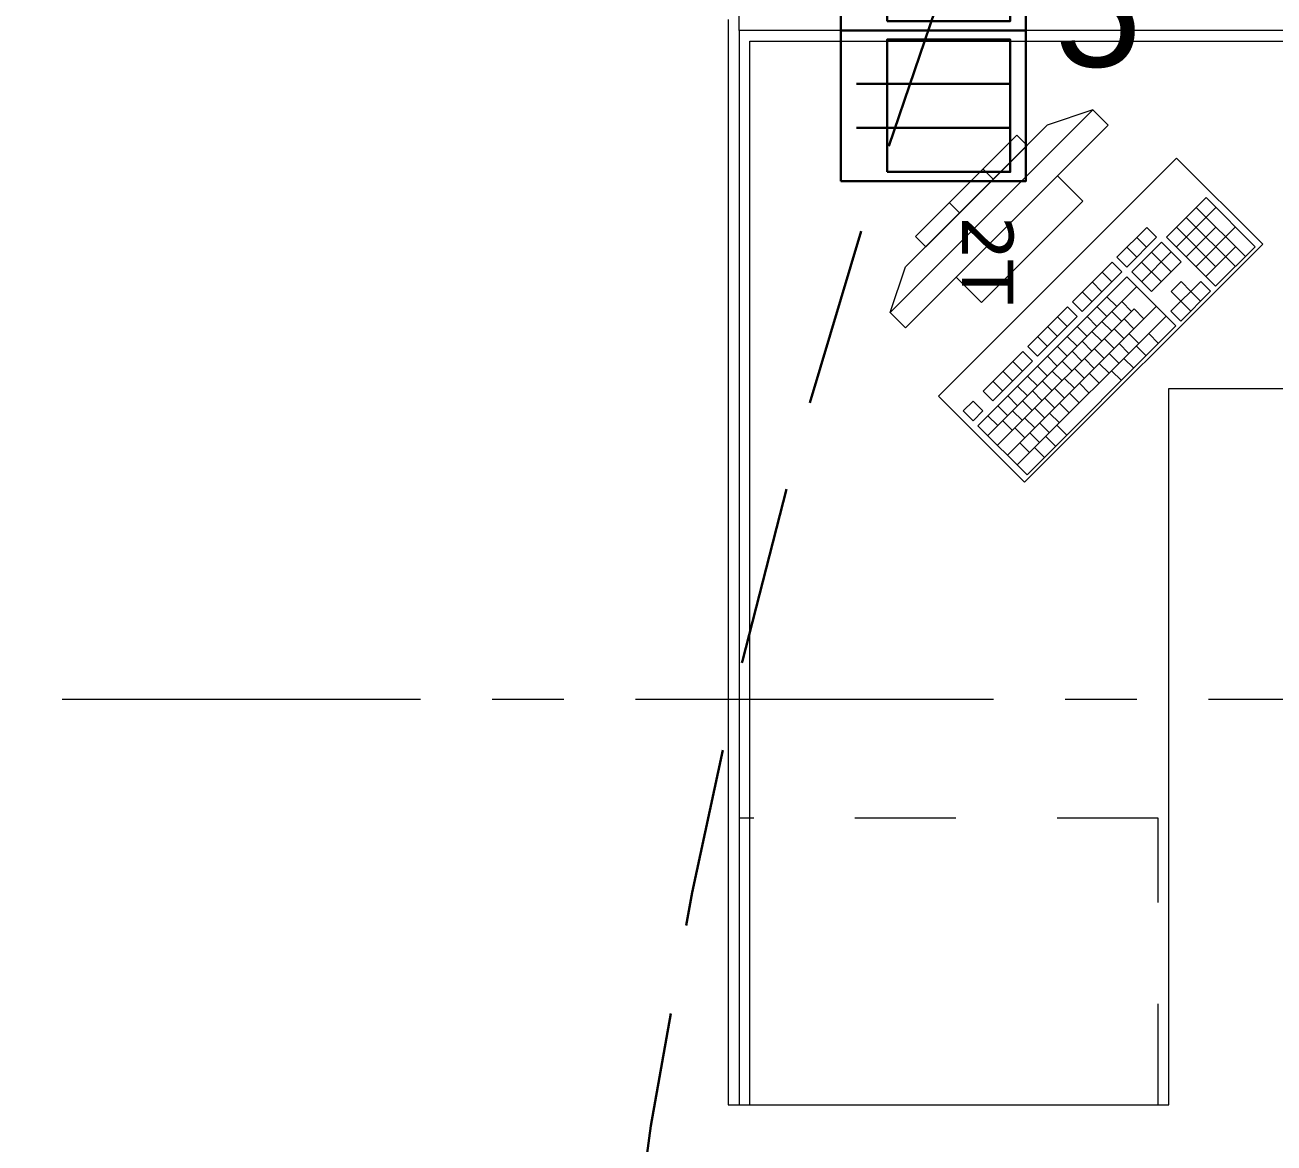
# Model space of a CAD drawing. Header units: inches. Extents: x -19 to 5698, y -728 to 92.
# Drawn here: x 225.886 to 227.63, y 9.382 to 10.943 of the extents above; entities that cross this region are included whole.
import ezdxf

# ---------------------------------------------------------------- set-up
doc = ezdxf.new("R2010")
doc.units = ezdxf.units.IN
doc.header["$MEASUREMENT"] = 0
for name, pattern in [('HIDDEN', [0.375, 0.25, -0.125]), ('Punto & Raya', [0.65, 0.5, -0.075, 0, -0.075]), ('Rayas', [0.282222, 0.141111, -0.141111])]:
    doc.linetypes.add(name, pattern=pattern)
doc.layers.get('0').update_dxf_attribs({"color": 61})
doc.layers.add('00 conduct tomacorr', color=120, linetype='HIDDEN', lineweight=30)
doc.layers.add('00 IE LUZ EMERGENCIA', color=253, linetype='Continuous', lineweight=0)
doc.layers.add('Interior - Mobiliario', color=7, linetype='Continuous')
doc.layers.add('Marcador - Secciones', color=7, linetype='Continuous')
doc.styles.add('Annotative', font='arial.ttf')

# ---------------------------------------------------------------- blocks, each defined once
blk = doc.blocks.new('CAJA POP UP 6 MODULOS')
at = {"layer": '00 conduct tomacorr', "linetype": 'Continuous'}
for p, q in [((-0.095, -0.165), (-0.095, -0.0151)), ((-0.052, -0.165), (-0.052, -0.0151)), ((0.052, -0.165), (0.052, -0.0151)), ((0.095, -0.165), (0.095, -0.0151)), ((0, -0.165), (0, -0.18))]:
    blk.add_line(p, q, dxfattribs=at)
for points in [[(-0.147, 0), (0.147, 0), (0.147, -0.18), (-0.147, -0.18)], [(0, 0), (0.147, 0), (0.147, -0.18), (0, -0.18)]]:
    blk.add_lwpolyline(points, close=True, dxfattribs=at)
for points in [[(-0.138, -0.045), (-0.009, -0.045), (-0.009, -0.165), (-0.138, -0.165), (-0.138, -0.045)], [(0.009, -0.045), (0.138, -0.045), (0.138, -0.165), (0.009, -0.165), (0.009, -0.045)]]:
    blk.add_lwpolyline(points, dxfattribs=at)
at = {"color": 1, "insert": (-0.1807, -0.168), "char_height": 0.05, "attachment_point": 1, "rotation": 180}
blk.add_mtext_dynamic_manual_height_columns('{\\fVerdana|b0|i0|c0|p34;2T}', width=0.000481, gutter_width=0.1561, heights=[0], dxfattribs=at)

msp = doc.modelspace()

# ---------------------------------------------------------------- linework, layer by layer
at = {"layer": '00 conduct tomacorr'}
msp.add_arc((235.3273, 8.0573, -0.0002), 8.6728, 160.09301, 195.09424, dxfattribs=at)
at = {"layer": 'Interior - Mobiliario', "color": 175, "linetype": 'Continuous', "lineweight": 13}
for p, q in [((226.8681, 10.9503), (226.8681, 10.9203)), ((226.8681, 10.9203), (226.8681, 9.4353)), ((226.8981, 9.4353), (226.8981, 10.9203)), ((226.8981, 10.9203), (228.1831, 10.9203)), ((227.3771, 10.8242), (227.0942, 10.5414)), ((227.3771, 10.8242), (227.3134, 10.803)), ((227.3983, 10.803), (227.3771, 10.8242)), ((227.1154, 10.5202), (227.3983, 10.803)), ((227.1154, 10.605), (227.3134, 10.803)), ((227.271, 10.7889), (227.1296, 10.6474)), ((227.1437, 10.6333), (227.2851, 10.7747)), ((227.2851, 10.7747), (227.271, 10.7889)), ((227.238, 10.7276), (227.2239, 10.7417)), ((227.3276, 10.7323), (227.1862, 10.5909)), ((227.3629, 10.6969), (227.3276, 10.7323)), ((227.1909, 10.6804), (227.1767, 10.6946)), ((227.2215, 10.5555), (227.3629, 10.6969)), ((227.535, 10.7019), (227.4796, 10.6465)), ((227.4934, 10.6328), (227.5487, 10.6882)), ((227.5898, 10.6195), (227.5212, 10.6881)), ((227.6036, 10.6333), (227.535, 10.7019)), ((227.5759, 10.6057), (227.5073, 10.6742)), ((227.4521, 10.6602), (227.4106, 10.6186)), ((227.4659, 10.6465), (227.4521, 10.6602)), ((227.5483, 10.6055), (227.4935, 10.6604)), ((227.5071, 10.6191), (227.5486, 10.6606)), ((227.5208, 10.6054), (227.5762, 10.6608)), ((227.1296, 10.6474), (227.1437, 10.6333)), ((227.4243, 10.6049), (227.4659, 10.6465)), ((227.4727, 10.6396), (227.4312, 10.5981)), ((227.452, 10.6326), (227.4383, 10.6463)), ((227.5001, 10.6122), (227.4727, 10.6396)), ((227.4796, 10.6465), (227.5482, 10.578)), ((227.4106, 10.6186), (227.4243, 10.6049)), ((227.4382, 10.6188), (227.4245, 10.6325)), ((227.4449, 10.5843), (227.4864, 10.6259)), ((227.4863, 10.5983), (227.4589, 10.6258)), ((227.5345, 10.5917), (227.576, 10.6332)), ((227.5482, 10.578), (227.6036, 10.6333)), ((227.0942, 10.5414), (227.1154, 10.605)), ((227.4037, 10.6117), (227.3483, 10.5563)), ((227.4174, 10.598), (227.4037, 10.6117)), ((227.4725, 10.5845), (227.445, 10.6119)), ((227.4586, 10.5706), (227.5001, 10.6122)), ((227.1862, 10.5909), (227.2215, 10.5555)), ((227.4243, 10.5911), (227.2165, 10.3834)), ((227.362, 10.5426), (227.4174, 10.598)), ((227.3897, 10.5703), (227.376, 10.584)), ((227.4035, 10.5841), (227.3898, 10.5979)), ((227.4928, 10.5226), (227.4243, 10.5911)), ((227.4312, 10.5981), (227.4586, 10.5706)), ((227.5, 10.5846), (227.4862, 10.5708)), ((227.5137, 10.5709), (227.5, 10.5846)), ((227.5276, 10.5847), (227.5137, 10.5709)), ((227.5413, 10.571), (227.5276, 10.5847)), ((227.2303, 10.3697), (227.438, 10.5774)), ((227.3759, 10.5564), (227.3621, 10.5702)), ((227.4862, 10.5708), (227.4999, 10.5571)), ((227.4997, 10.5295), (227.5413, 10.571)), ((227.4999, 10.5571), (227.5137, 10.5709)), ((227.5274, 10.5572), (227.5137, 10.5709)), ((227.2577, 10.3423), (227.4654, 10.55)), ((227.3414, 10.5494), (227.286, 10.494)), ((227.3551, 10.5357), (227.3414, 10.5494)), ((227.3483, 10.5563), (227.362, 10.5426)), ((227.3964, 10.5359), (227.3827, 10.5496)), ((227.4103, 10.5497), (227.3966, 10.5634)), ((227.4309, 10.5429), (227.4172, 10.5566)), ((227.4999, 10.5571), (227.486, 10.5432)), ((227.5136, 10.5433), (227.4999, 10.5571)), ((227.0942, 10.5414), (227.1154, 10.5202)), ((227.244, 10.356), (227.4344, 10.5464)), ((227.2714, 10.3286), (227.4791, 10.5363)), ((227.2997, 10.4803), (227.3551, 10.5357)), ((227.3412, 10.5218), (227.3275, 10.5355)), ((227.3826, 10.522), (227.3689, 10.5357)), ((227.4171, 10.5291), (227.4033, 10.5428)), ((227.4342, 10.5188), (227.4205, 10.5325)), ((227.4481, 10.5327), (227.4344, 10.5464)), ((227.486, 10.5432), (227.4997, 10.5295)), ((227.2851, 10.3149), (227.4928, 10.5226)), ((227.3274, 10.508), (227.3137, 10.5217)), ((227.3687, 10.5082), (227.355, 10.5219)), ((227.3894, 10.5014), (227.3757, 10.5151)), ((227.4032, 10.5152), (227.3895, 10.529)), ((227.4204, 10.505), (227.4067, 10.5187)), ((227.3135, 10.4941), (227.2998, 10.5078)), ((227.3549, 10.4943), (227.3412, 10.508)), ((227.3755, 10.4875), (227.3618, 10.5013)), ((227.4065, 10.4911), (227.3928, 10.5049)), ((227.4272, 10.4844), (227.4135, 10.4981)), ((227.441, 10.4982), (227.4273, 10.5119)), ((227.4686, 10.4983), (227.4549, 10.512)), ((227.2791, 10.4871), (227.2237, 10.4317)), ((227.2928, 10.4734), (227.2791, 10.4871)), ((227.286, 10.494), (227.2997, 10.4803)), ((227.3272, 10.4666), (227.3135, 10.4804)), ((227.341, 10.4805), (227.3273, 10.4942)), ((227.3617, 10.4737), (227.348, 10.4874)), ((227.3927, 10.4773), (227.379, 10.491)), ((227.4133, 10.4705), (227.3996, 10.4842)), ((227.4513, 10.481), (227.4376, 10.4947)), ((227.2374, 10.418), (227.2928, 10.4734)), ((227.2789, 10.4595), (227.2652, 10.4732)), ((227.3133, 10.4528), (227.2996, 10.4665)), ((227.3478, 10.4599), (227.3341, 10.4736)), ((227.365, 10.4496), (227.3513, 10.4633)), ((227.3788, 10.4634), (227.3651, 10.4772)), ((227.3995, 10.4567), (227.3858, 10.4704)), ((227.4167, 10.4464), (227.4029, 10.4601)), ((227.434, 10.4637), (227.4203, 10.4774)), ((227.2512, 10.4318), (227.2375, 10.4455)), ((227.2651, 10.4457), (227.2514, 10.4594)), ((227.2995, 10.4389), (227.2858, 10.4527)), ((227.3201, 10.4322), (227.3064, 10.4459)), ((227.334, 10.446), (227.3203, 10.4597)), ((227.3512, 10.4358), (227.3374, 10.4495)), ((227.3718, 10.429), (227.3581, 10.4427)), ((227.3856, 10.4428), (227.3719, 10.4565)), ((227.2237, 10.4317), (227.2374, 10.418)), ((227.2856, 10.4251), (227.2719, 10.4388)), ((227.3063, 10.4183), (227.2926, 10.432)), ((227.3373, 10.4219), (227.3236, 10.4356)), ((227.3579, 10.4151), (227.3442, 10.4288)), ((227.2098, 10.4178), (227.196, 10.404)), ((227.2235, 10.4041), (227.2098, 10.4178)), ((227.2579, 10.3974), (227.2442, 10.4111)), ((227.2718, 10.4113), (227.2581, 10.425)), ((227.2924, 10.4045), (227.2787, 10.4182)), ((227.3096, 10.3942), (227.2959, 10.4079)), ((227.3235, 10.4081), (227.3097, 10.4218)), ((227.3441, 10.4013), (227.3304, 10.415)), ((227.196, 10.404), (227.2097, 10.3903)), ((227.2097, 10.3903), (227.2235, 10.4041)), ((227.2441, 10.3836), (227.2304, 10.3973)), ((227.2647, 10.3768), (227.251, 10.3905)), ((227.2786, 10.3906), (227.2649, 10.4043)), ((227.2958, 10.3804), (227.282, 10.3941)), ((227.3302, 10.3874), (227.3165, 10.4011)), ((227.2165, 10.3834), (227.2851, 10.3149)), ((227.2819, 10.3665), (227.2682, 10.3802)), ((227.3026, 10.3597), (227.2888, 10.3734)), ((227.3164, 10.3736), (227.3027, 10.3873)), ((227.3405, 10.3702), (227.3268, 10.384)), ((227.2887, 10.3459), (227.275, 10.3596)), ((227.3249, 10.3547), (227.3112, 10.3684)), ((227.3093, 10.3391), (227.2956, 10.3528)), ((226.8681, 9.4353), (226.8981, 9.4353))]:
    msp.add_line(p, q, dxfattribs=at)
at = {"layer": 'Interior - Mobiliario', "color": 175, "linetype": 'Rayas', "lineweight": 13}
for p, q in [((227.4681, 9.8353), (226.8831, 9.8353)), ((227.4681, 9.4353), (227.4681, 9.8353))]:
    msp.add_line(p, q, dxfattribs=at)
at = {"layer": 'Interior - Mobiliario', "color": 175, "linetype": 'Continuous', "lineweight": 13, "flags": 128}
for points in [[(226.8831, 10.9353), (226.8831, 12.4353), (227.4831, 12.4353), (227.4831, 11.4353), (228.1831, 11.4353), (228.1831, 10.9353)], [(226.8831, 10.9353), (226.8831, 9.4353), (227.4831, 9.4353), (227.4831, 10.4353), (228.1831, 10.4353), (228.1831, 10.9353)], [(227.1614, 10.4247), (227.2816, 10.3045), (227.614, 10.6368), (227.4937, 10.757)]]:
    msp.add_lwpolyline(points, close=True, dxfattribs=at)
at = {"layer": 'Marcador - Secciones', "color": 251, "linetype": 'Punto & Raya', "lineweight": 13, "true_color": 0x636466}
msp.add_line((189.9384, 10.0018), (231.3507, 10.0018), dxfattribs=at)

# ---------------------------------------------------------------- block references
at = {"layer": '00 conduct tomacorr', "xscale": 1.432830642179531, "yscale": 1.432830642179531, "zscale": 1.432830642179531, "rotation": 89.99999999999997}
msp.add_blockref('CAJA POP UP 6 MODULOS', (227.0253, 10.9353, -0.0002), dxfattribs=at)

# ---------------------------------------------------------------- texts
at = {"layer": '00 IE LUZ EMERGENCIA', "style": 'Annotative'}
msp.add_attdef('5', (227.3233, 10.8844, 0), '', height=0.1562, dxfattribs=at)

doc.saveas('drawing.dxf')
